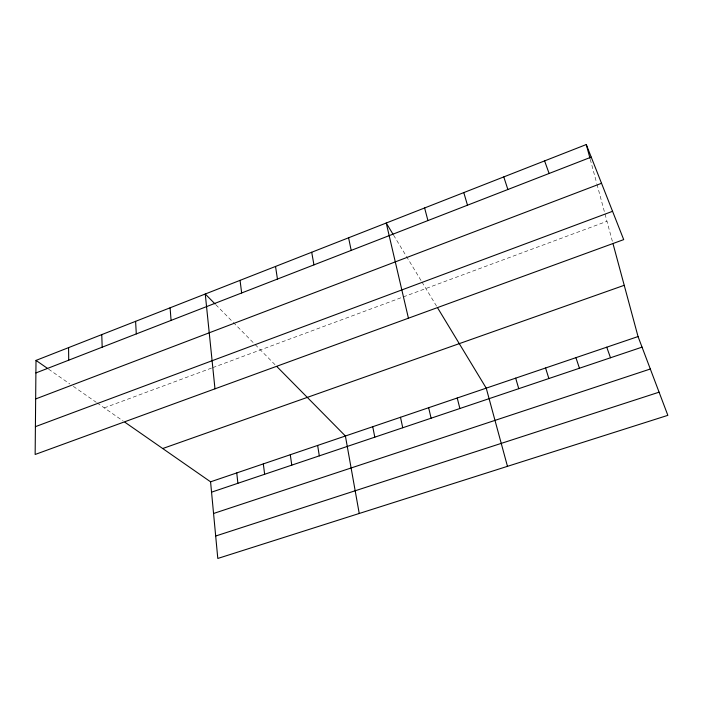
<?xml version="1.0" encoding="UTF-8"?>
<svg xmlns="http://www.w3.org/2000/svg" width="703" height="703" viewBox="0 0 703 703"><rect width="100%" height="100%" fill="white"/><g stroke="black" fill="none" stroke-linecap="round" stroke-linejoin="round"><path stroke-width="0.53" stroke-dasharray="3.52 2.64" d="M104.272 407.889L211.708 368.012M212.737 367.634L606.97 221.313M48.569 369.137L69.843 383.935M73.34 386.369L96.276 402.327M97.163 402.942L123.139 421.009M215.83 304.724L232.544 321.658M233.308 322.44L254.46 343.872M255.215 344.628L275.541 365.226M393.592 235.18L405.886 255.479M406.431 256.384L421.413 281.13M421.976 282.052L436.625 306.244M590.265 159.353L596.715 183.272M596.996 184.3L604.747 213.053M605.028 214.09L612.559 242.043"/><path stroke-width="1.05" d="M36.011 360.402L35.15 454.472L623.702 239.618L586.276 144.546L36.011 360.402L47.672 368.513M35.897 372.942L591.223 157.112M35.66 398.952L601.522 183.29M35.405 426.659L612.559 211.313M162.709 448.532L624.229 285.304M124.932 422.257L210.575 481.819L638.043 336.561L613.121 244.117M211.55 492.162L642.05 347.141M213.554 513.48L650.319 369.005M215.68 536.02L659.089 392.186M215.074 303.96L205.258 294.012L214.977 388.829M277.052 366.755L345.401 436.009L359.233 513.48M393.021 234.248L386.228 223.018L408.425 318.204M437.758 308.107L486.239 388.153L507.469 466.335M638.043 336.561L667.85 415.341L217.798 558.454L210.575 481.819M544.597 160.899L549.113 173.483M606.742 347.203L610.503 357.765M575.924 357.669L579.448 368.231M503.779 176.91L507.874 189.502M545.572 367.985L548.867 378.53M463.795 192.596L467.486 205.197M515.677 378.144L518.752 388.671M586.276 144.546L589.984 158.298M424.612 207.956L427.934 220.575M457.231 398.003L459.876 408.505M428.654 407.714L431.097 418.206M400.499 417.283L402.74 427.758M348.591 237.781L351.184 250.4M372.748 426.712L374.796 437.169M311.701 252.254L313.951 264.873M317.642 445.438L319.311 455.86M275.532 266.446L277.448 279.065M290.286 454.736L291.771 465.131M240.057 280.356L241.656 292.975M263.326 463.892L264.636 474.27M236.753 472.926L237.895 483.277M170.091 307.809L171.075 320.401M135.6 321.333L136.294 333.916M101.768 334.602L102.181 347.177M68.578 347.625L68.718 360.182"/></g></svg>
